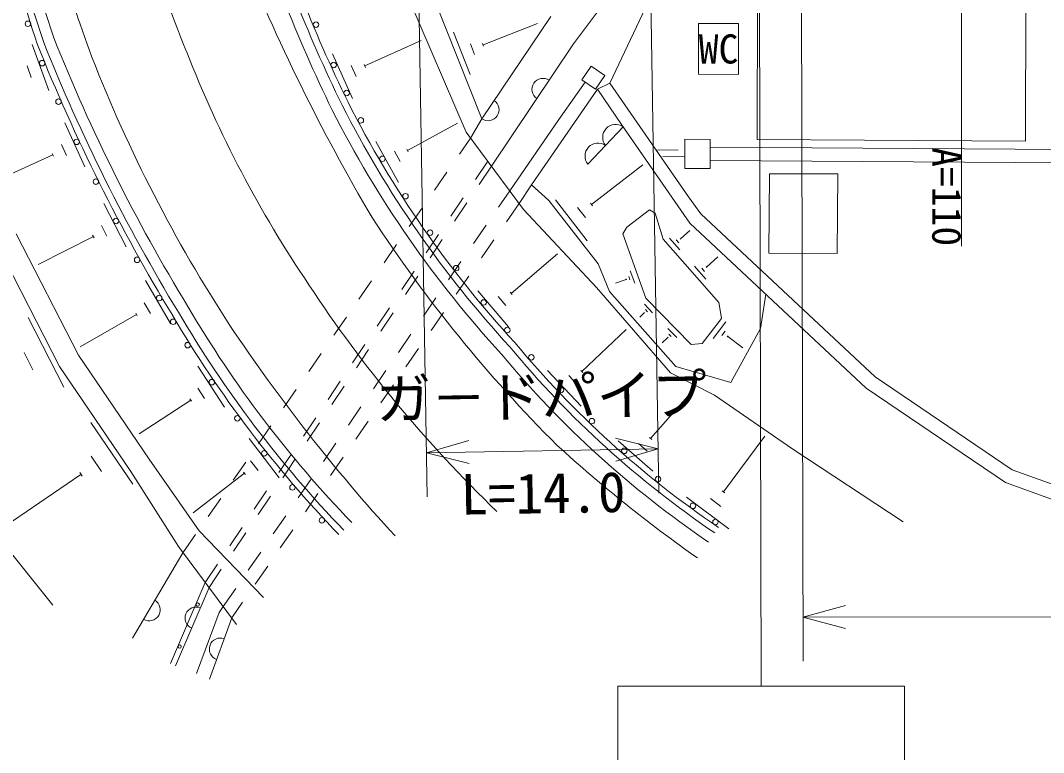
# Model space of a CAD drawing. Units: millimetres, scale not verified. Extents: x 40000 to 680000, y 20000 to 380000.
# Drawn here: x 437109 to 483518, y 268038 to 301224 of the extents above; entities that cross this region are included whole.
import ezdxf
from ezdxf.enums import TextEntityAlignment as Align

# ---------------------------------------------------------------- set-up
doc = ezdxf.new("R2010")
doc.units = ezdxf.units.MM
doc.header["$LTSCALE"] = 1000
for name, color, linetype, lineweight in [('M-BGD', 7, 'Continuous', 13), ('M-STR-HTXT', 7, 'Continuous', 13), ('M-STR-STRC', 7, 'Continuous', 13)]:
    doc.layers.add(name, color=color, linetype=linetype, lineweight=lineweight)
doc.styles.add('@ＭＳ ゴシック', font='')
doc.styles.add('ＭＳ ゴシック', font='')
doc.styles.get('@ＭＳ ゴシック').set_extended_font_data('@MS Gothic')
doc.styles.get('ＭＳ ゴシック').set_extended_font_data('MS Gothic')

msp = doc.modelspace()

# ---------------------------------------------------------------- linework, layer by layer
at = {"layer": 'M-BGD'}
for p, q in [((479791, 320992), (479791, 290992)), ((470581, 313219), (470530, 295834)), ((482744, 313139), (482693, 295754)), ((454952, 304547), (458039, 296765)), ((457323, 296167), (453962, 303967)), ((465589, 302060), (463849, 298382)), ((458039, 296765), (461163, 301404)), ((463289, 301613), (462201, 300169)), ((458096, 300116), (460559, 301093)), ((467871, 298786), (467866, 301089)), ((467866, 301089), (469680, 301081)), ((469685, 298778), (469680, 301081)), ((452728, 299162), (455283, 300321)), ((456748, 300698), (457514, 298768)), ((437646, 300134), (438401, 298055)), ((457517, 300166), (457709, 299683)), ((458072, 300176), (458120, 300055)), ((462201, 300169), (458474, 294613)), ((451260, 299714), (452176, 297694)), ((437410, 299165), (437598, 298646)), ((452109, 299185), (452338, 298680)), ((452699, 299225), (452757, 299099)), ((462998, 299156), (462573, 298538)), ((463616, 298731), (462998, 299156)), ((461532, 296734), (462733, 298428)), ((462573, 298538), (463191, 298113)), ((463616, 298731), (463191, 298113)), ((467871, 298786), (469685, 298778)), ((460292, 293778), (463285, 298111)), ((463285, 298111), (463849, 298382)), ((464381, 296503), (463285, 298111)), ((463849, 298382), (467408, 293236)), ((439128, 296579), (440032, 294582)), ((454669, 295326), (456933, 296573)), ((457527, 295892), (458039, 296765)), ((459301, 293498), (461532, 296734)), ((457323, 296167), (459922, 292659)), ((464447, 296407), (462847, 294705)), ((467475, 292034), (464381, 296503)), ((453225, 295744), (454251, 293882)), ((457025, 295170), (457527, 295892)), ((467251, 294518), (467254, 295842)), ((468396, 295832), (467254, 295842)), ((468393, 294507), (468396, 295832)), ((470530, 295834), (482693, 295754)), ((438553, 295191), (438610, 295066)), ((438968, 295604), (439194, 295105)), ((454075, 295302), (454332, 294837)), ((454637, 295384), (454701, 295268)), ((465944, 295354), (466943, 295348)), ((468395, 295474), (486799, 295364)), ((438581, 295128), (436055, 293985)), ((458306, 294841), (457748, 294011)), ((467253, 295046), (466253, 295052)), ((468394, 294874), (486795, 294764)), ((455885, 293526), (456455, 294348)), ((458474, 294613), (457917, 293783)), ((463018, 292878), (465341, 294678)), ((468393, 294507), (467251, 294518)), ((471063, 290671), (471089, 294279)), ((474185, 294270), (471089, 294279)), ((474159, 290662), (474185, 294270)), ((459727, 292922), (460292, 293778)), ((460292, 293778), (461079, 293068)), ((458795, 292764), (459301, 293498)), ((440894, 292920), (441900, 290958)), ((457191, 293180), (456634, 292350)), ((457360, 292952), (456803, 292122)), ((459727, 292922), (459157, 292101)), ((461079, 293068), (463308, 290191)), ((461381, 293086), (462811, 291241)), ((462974, 292936), (463063, 292821)), ((467970, 292461), (467408, 293236)), ((454744, 291883), (455315, 292705)), ((463237, 289117), (459922, 292659)), ((462378, 292752), (462736, 292290)), ((464609, 291857), (465650, 292642)), ((465650, 292642), (465907, 292488)), ((465907, 292488), (466266, 291307)), ((475879, 285066), (467970, 292461)), ((440781, 291932), (441032, 291442)), ((457660, 291118), (458228, 291941)), ((475473, 284557), (467475, 292034)), ((436919, 291555), (439741, 286044)), ((440384, 291497), (440447, 291374)), ((456077, 291520), (455519, 290689)), ((464429, 291546), (464609, 291857)), ((465485, 288639), (464429, 291546)), ((467048, 291328), (467468, 291699)), ((436021, 291114), (438879, 285533)), ((440416, 291436), (437917, 290155)), ((453604, 290240), (454174, 291062)), ((456246, 291291), (455689, 290461)), ((458587, 291279), (458017, 290458)), ((466266, 291307), (468795, 288444)), ((466554, 291359), (467017, 290834)), ((466859, 291278), (466974, 291147)), ((467033, 291345), (467062, 291312)), ((459366, 288851), (461467, 290643)), ((474159, 290662), (471063, 290671)), ((456525, 289471), (457092, 290294)), ((463833, 288943), (463308, 290191)), ((467683, 290081), (468193, 289503)), ((468210, 290065), (468242, 290029)), ((468226, 290047), (468745, 290505)), ((454962, 289859), (454405, 289029)), ((455132, 289630), (454575, 288800)), ((457447, 289636), (456876, 288814)), ((464758, 289470), (464707, 289611)), ((464975, 289310), (464771, 289873)), ((468018, 289992), (468146, 289847)), ((442787, 289442), (443914, 287485)), ((452464, 288597), (453034, 289419)), ((464592, 289489), (464108, 289313)), ((464598, 289472), (464586, 289507)), ((457856, 288970), (459246, 287341)), ((458785, 288707), (459132, 288299)), ((459322, 288901), (459409, 288800)), ((466604, 285245), (463237, 289117)), ((466840, 285538), (463833, 288943)), ((470918, 288815), (470674, 287262)), ((442721, 288426), (443002, 287937)), ((455390, 287824), (455957, 288648)), ((465786, 287972), (465412, 288356)), ((467530, 286536), (465485, 288639)), ((468908, 287723), (468795, 288444)), ((437456, 287765), (439075, 284602)), ((442372, 287900), (439823, 286432)), ((442337, 287961), (442408, 287839)), ((451324, 286954), (451894, 287776)), ((453848, 288198), (453290, 287368)), ((454018, 287969), (453461, 287139)), ((456306, 287993), (455736, 287171)), ((465407, 287977), (465198, 287774)), ((465418, 287965), (465395, 287989)), ((465549, 288022), (465456, 288118)), ((468035, 286575), (468906, 287721)), ((468527, 286809), (469102, 287564)), ((454255, 286178), (454822, 287001)), ((462579, 285310), (464588, 287221)), ((466472, 286854), (466224, 286612)), ((466485, 286841), (466460, 286867)), ((466878, 286848), (466478, 287260)), ((466625, 286903), (466525, 287005)), ((468931, 286949), (469075, 287137)), ((469174, 286876), (469210, 286923)), ((469192, 286899), (469871, 286384)), ((470674, 287262), (469334, 284815)), ((452733, 286537), (452176, 285707)), ((455166, 286350), (454596, 285528)), ((467530, 286536), (468035, 286575)), ((437272, 286174), (437677, 285383)), ((439741, 286044), (442943, 281338)), ((450184, 285311), (450754, 286132)), ((452904, 286308), (452347, 285478)), ((438879, 285533), (442120, 280771)), ((445156, 285551), (446370, 283696)), ((469334, 284815), (466840, 285538)), ((453119, 284531), (453687, 285354)), ((461014, 285350), (462540, 283745)), ((461987, 285130), (462369, 284728)), ((462532, 285361), (462627, 285260)), ((466604, 285245), (468588, 284231)), ((482094, 280859), (475879, 285066)), ((445148, 284552), (445451, 284088)), ((451619, 284877), (451061, 284046)), ((451790, 284647), (451233, 283817)), ((454026, 284707), (453455, 283885)), ((481797, 280275), (475473, 284557)), ((444798, 284075), (444874, 283959)), ((449043, 283668), (449613, 284489)), ((465694, 282271), (467613, 284457)), ((472143, 281788), (468588, 284231)), ((444836, 284017), (442492, 282483)), ((451984, 282885), (452552, 283708)), ((450504, 283216), (449947, 282386)), ((440302, 282998), (442204, 280202)), ((447903, 282025), (448473, 282846)), ((450676, 282986), (450119, 282156)), ((452885, 283064), (452315, 282242)), ((447481, 282275), (448851, 280491)), ((464215, 282174), (465791, 280792)), ((465645, 282314), (465743, 282228)), ((469003, 279855), (470877, 282372)), ((450849, 281238), (451417, 282061)), ((465152, 282050), (465545, 281704)), ((477147, 278491), (472143, 281788)), ((440316, 281474), (440792, 280775)), ((442943, 281338), (445211, 278086)), ((447549, 281264), (447891, 280818)), ((449390, 281555), (448832, 280725)), ((449562, 281325), (449004, 280495)), ((451745, 281421), (451175, 280599)), ((446763, 280381), (447333, 281203)), ((491736, 277385), (482094, 280859)), ((439855, 280649), (436119, 278107)), ((439796, 280736), (439915, 280561)), ((442120, 280771), (444273, 277376)), ((447274, 280698), (444947, 278911)), ((447231, 280754), (447317, 280642)), ((449714, 279591), (450281, 280415)), ((448275, 279895), (447718, 279064)), ((468943, 279899), (469063, 279810)), ((491589, 276747), (481797, 280275)), ((445623, 278738), (446193, 279560)), ((448447, 279664), (447890, 278834)), ((450605, 279778), (450034, 278956)), ((467329, 279610), (469248, 278181)), ((468406, 279554), (468886, 279196)), ((448579, 277945), (449146, 278768)), ((448129, 275073), (445211, 278086)), ((447161, 278234), (446603, 277404)), ((447333, 278004), (446776, 277173)), ((449464, 278135), (448894, 277313)), ((436076, 277833), (438570, 274714)), ((444482, 277095), (445052, 277917)), ((442186, 273220), (444482, 277095)), ((444273, 277376), (446911, 273845)), ((447444, 276298), (448011, 277121)), ((446046, 276573), (445491, 275746)), ((446219, 276343), (445664, 275514)), ((448324, 276492), (447754, 275670)), ((445491, 275746), (443920, 272073)), ((445664, 275514), (444149, 271975)), ((446308, 274651), (446876, 275475)), ((447183, 274849), (446691, 274139)), ((446120, 274379), (445098, 271623)), ((446120, 274379), (446308, 274651)), ((446691, 274139), (445681, 271369))]:
    msp.add_line(p, q, dxfattribs=at)
for centre, radius in [((437447, 301074), 125), ((450517, 301035), 125), ((438092, 299290), 125), ((451318, 299206), 125), ((451907, 297936), 125), ((438834, 297545), 125), ((452552, 296694), 125), ((439660, 295720), 125), ((453528, 294955), 125), ((440530, 293916), 125), ((454574, 293257), 125), ((441444, 292134), 125), ((455690, 291604), 125), ((442401, 290374), 125), ((456872, 289998), 125), ((443400, 288639), 125), ((458119, 288441), 125), ((444036, 287565), 125), ((459193, 287190), 125), ((444695, 286504), 125), ((460283, 285951), 125), ((445790, 284826), 125), ((461626, 284475), 125), ((446949, 283190), 125), ((463032, 283062), 125), ((448168, 281600), 125), ((464501, 281714), 125), ((466030, 280434), 125), ((449447, 280056), 125), ((467614, 279223), 125), ((450782, 278563), 125), ((468635, 278489), 125), ((445154, 274746), 75), ((444331, 272842), 75)]:
    msp.add_circle(centre, radius, dxfattribs=at)
for centre, radius, start, end in [((498624, 322094), 58400, 190.52634, 202.46364), ((503729, 322231), 69458, 189.01724, 198.52634), ((507455, 324309), 71524, 192.14094, 200.24304), ((511165, 326506), 66712, 196.68514, 206.09764), ((511165, 326506), 66212, 196.69714, 206.09444), ((511165, 326506), 65912, 196.69714, 206.09254), ((503729, 322231), 69158, 192.70634, 198.51944), ((503729, 322231), 68658, 192.71304, 198.50784), ((531022, 338264), 90506, 201.90504, 210.52274), ((514044, 330483), 81188, 201.72104, 211.34244), ((514044, 330483), 81988, 201.70544, 211.33804), ((514044, 330483), 81688, 201.71124, 211.33974), ((502186, 323726), 66391, 201.34464, 213.17104), ((494314, 319164), 53308, 201.3226, 214.1461), ((460813, 298099), 500, 56.1476, 236.1476), ((495387, 319585), 48703, 206.9435, 222.595), ((458318, 297180), 500, 236.0438, 56.0438), ((495387, 319585), 49503, 206.9366, 222.5716), ((495387, 319585), 49003, 206.9409, 222.5862), ((464109, 295924), 590, 54.9669, 218.5737), ((463308, 295073), 590, 54.9669, 218.5737), ((506656, 327260), 63993, 213.11624, 225.06464), ((500829, 322557), 60610, 213.34364, 225.99214), ((489669, 314678), 52155, 210.4424, 223.974), ((489669, 314678), 52955, 210.4493, 223.9671), ((489669, 314678), 52655, 210.4467, 223.9696), ((511745, 330791), 78261, 213.67104, 222.56054), ((493624, 314925), 44608, 219.7109, 235.8888), ((493624, 314925), 44308, 219.7011, 235.8938), ((493624, 314925), 45108, 219.7268, 235.8806), ((504033, 328519), 63090, 227.55924, 234.96637), ((442950, 274510), 500, 239.3499, 59.3499), ((445074, 274135), 500, 66.8401, 246.8401), ((446177, 272730), 500, 69.9711, 249.9711)]:
    msp.add_arc(centre, radius, start, end, dxfattribs=at)
at = {"layer": 'M-STR-HTXT'}
for p, q in [((472505, 314179), (472612, 272179)), ((474538, 274698), (472607, 274179)), ((472607, 274179), (551505, 274238)), ((472607, 274179), (474539, 273663))]:
    msp.add_line(p, q, dxfattribs=at)
at = {"layer": 'M-STR-STRC'}
for p, q in [((470594, 316343), (470710, 271048)), ((455002, 313384), (455558, 279629)), ((465558, 310798), (466068, 279802)), ((457448, 282178), (455525, 281629)), ((466035, 281802), (464095, 282288)), ((455525, 281629), (466035, 281802)), ((464112, 281253), (466035, 281802)), ((455525, 281629), (457465, 281143)), ((464210, 271048), (477210, 271048)), ((464210, 271048), (464210, 253048)), ((477210, 271048), (477210, 253048))]:
    msp.add_line(p, q, dxfattribs=at)

# ---------------------------------------------------------------- texts
at = {"layer": 'M-BGD', "style": 'ＭＳ ゴシック'}
msp.add_text('WC', height=1320, dxfattribs=at).set_placement((468775, 299933), align=Align.MIDDLE_CENTER)
msp.add_text('A=110', height=1320, rotation=270, dxfattribs=at).set_placement((479791, 290992), align=Align.TOP_RIGHT)
at = {"layer": 'M-STR-STRC', "style": 'ＭＳ ゴシック'}
msp.add_text('ガ－ドパイプ', height=1833, rotation=0.943, dxfattribs=at).set_placement((460764, 282715), align=Align.BOTTOM_CENTER)
at = {"layer": 'M-STR-STRC', "style": '@ＭＳ ゴシック'}
msp.add_text('L=14.0', height=1833, rotation=0.943, dxfattribs=at).set_placement((460797, 280716), align=Align.TOP_CENTER)

doc.saveas('drawing.dxf')
